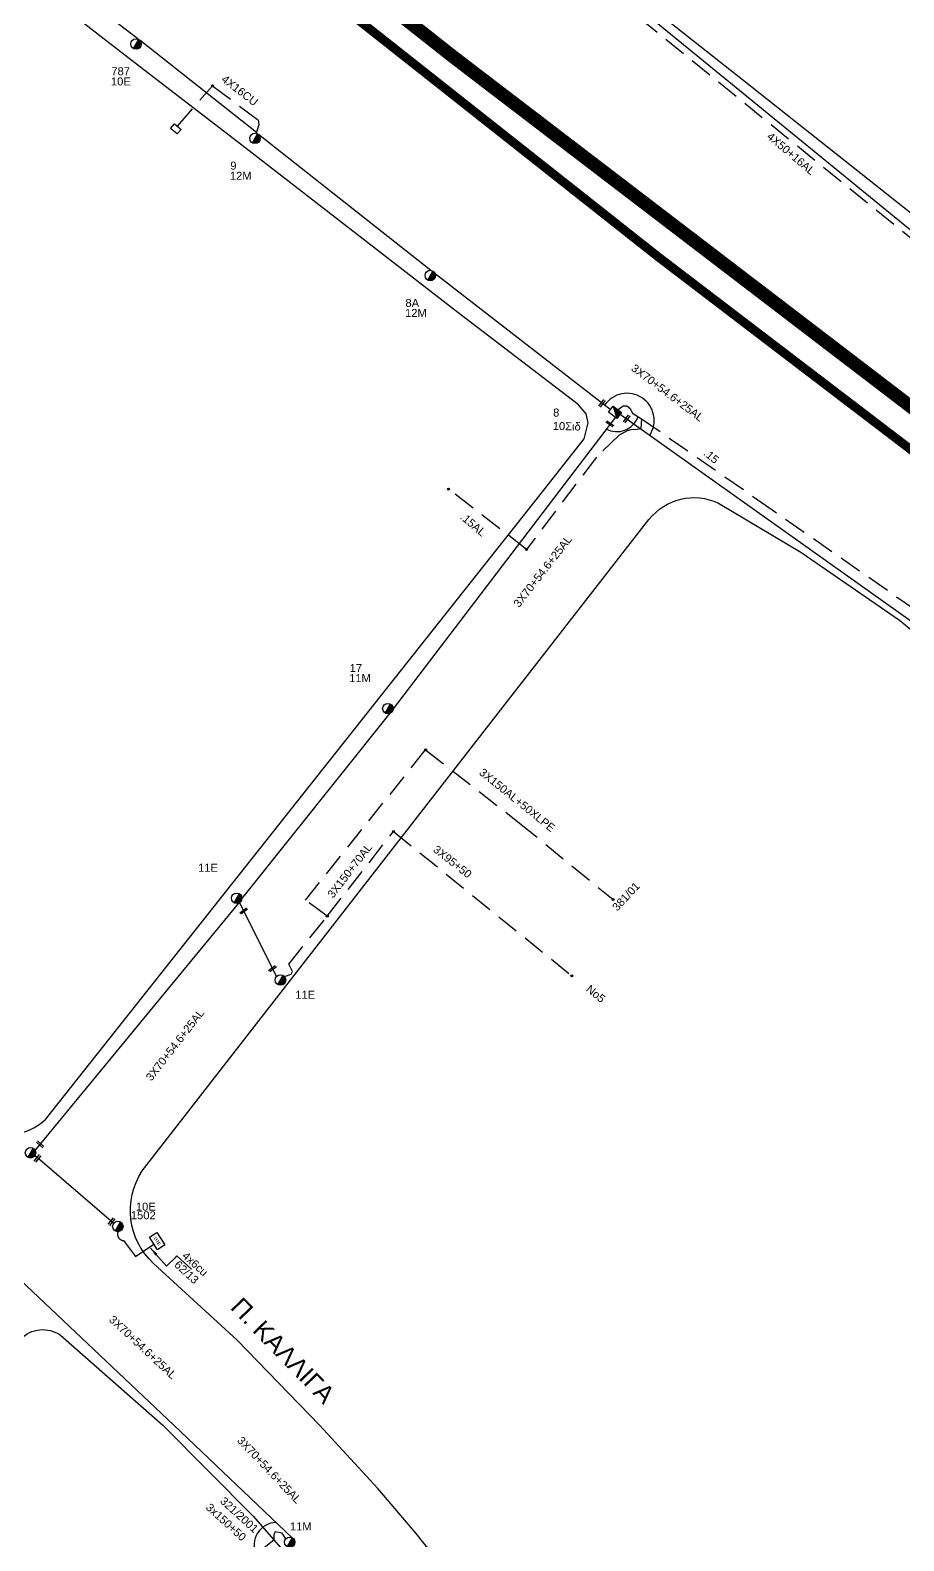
# Model space of a CAD drawing. Header units: millimetres. Extents: x 895 to 1951, y 728 to 1259.
# Drawn here: x 1551.7 to 1650, y 828.2 to 998.2 of the extents above; entities that cross this region are included whole.
import ezdxf

# ---------------------------------------------------------------- set-up
doc = ezdxf.new("R2010")
doc.units = ezdxf.units.MM
doc.linetypes.add('CENTER', pattern=[50.8, 31.75, -6.35, 6.35, -6.35])
doc.linetypes.add('DASHED', pattern=[19.05, 12.7, -6.35])
for name, color, linetype in [('Pillar OTE', 7, 'Continuous'), ('Γέφυρες Εναέριου Δικτύου', 7, 'Continuous'), ('Γυμνά εναέρια ΧΤ και ΦΟΠ (3Φ)   4x50+16AL', 7, 'Continuous'), ('Επιγραφές - Σχήματα', 7, 'Continuous'), ('Επιτοίχιο Κουτί', 7, 'Continuous'), ('Καλώδια ΧΤ   3x150+50AL', 7, 'DASHED'), ('Καλώδια ΧΤ   3x150AL+50XLPE', 7, 'DASHED'), ('Μηχανική τομή', 7, 'Continuous'), ('Στύλος ΦΜ', 7, 'Continuous'), ('Στύλος ΦΜ @ 1', 7, 'Continuous'), ('Συνδέσεις', 7, 'Continuous'), ('Συνεστραμμένα ΧΤ   3x70+54.6+25 AL', 7, 'SYN_LINE'), ('Υπόβαθρο ΔΕΗ', 7, 'Continuous'), ('Υπόγεια Καλώδια Δικτύου ΧΤ   .15', 7, 'DASHED'), ('Υπόγεια καλώδια Δικτύου ΧΤ και Παρ. ΧΤ - 3X150+70 AL', 7, 'DASHED'), ('Υπόγεια καλώδια Παροχών ΧΤ   .0225', 7, 'DASHED'), ('Υπόγεια καλώδια Παροχών ΧΤ   4x16CU', 7, 'DASHED'), ('Υπόγεια καλώδια Παροχών ΧΤ   4x50AL', 7, 'DASHED')]:
    doc.layers.add(name, color=color, linetype=linetype)
doc.styles.add('arial', font='ARIAL.TTF')
doc.styles.get("Standard").update_dxf_attribs({"font": 'ARIAL.TTF'})
doc.linetypes.add('SYN_LINE', pattern='A,0.5,-0.0001,["/\\/\\/\\/",Standard,S=0.1,R=0,X=0,Y=-0.05],-0.25', length=0.7501)
doc.dimstyles.new('ISO-25', dxfattribs={"dimtxt": 2.5, "dimasz": 2.5, "dimexe": 1.25, "dimexo": 0.625, "dimtad": 1, "dimtxsty": 'Standard', "dimcen": 2.5, "dimadec": 0, "dimazin": 0, "dimtfac": 1, "dimtmove": 0, "dimatfit": 3, "dimfxl": 1, "dimarcsym": 0})

# ---------------------------------------------------------------- blocks, each defined once
blk = doc.blocks.new('ΥΠΑΡΧΩΝ ΤΣΙΜΕΝΤΕΝΙΟΣ ΣΤΥΛΟΣ')
at = {"layer": 'Στύλος ΦΜ'}
blk.add_hatch(color=7, dxfattribs=at).paths.add_polyline_path([(-1.29, -2.28, 0.574793), (2.62, 0, 0.268822), (1.3, 2.27)])
at = {"layer": 'Στύλος ΦΜ', "color": 7}
blk.add_line((-1.29, -2.28), (1.3, 2.27), dxfattribs=at)
blk.add_circle((0, 0), 2.62, dxfattribs=at)
at = {"layer": 'Στύλος ΦΜ', "flags": 4}
for tag, p in [('ΑΡΙΘΜΟΣ', (-4.68, 8.05)), ('ΤΥΠΟΣ', (-4.91, 3.03))]:
    blk.add_attdef(tag, p, '', height=4, dxfattribs=at)
blk = doc.blocks.new('ΜΗΧΑΝΙΚΗ ΤΟΜΗ')
at = {"layer": 'Μηχανική τομή', "ltscale": 40}
for p, q in [((-1.89, 0.78), (1.89, 0.78)), ((1.89, 0), (-1.89, 0))]:
    blk.add_line(p, q, dxfattribs=at)
blk = doc.blocks.new('_ΣΥΝΔΕΣΗ')
at = {"layer": 'Συνδέσεις', "linetype": 'SYN_LINE', "ltscale": 40}
blk.add_hatch(color=256, dxfattribs=at).paths.add_polyline_path([(0.5, -0.01, 1), (-0.5, -0.01, 1)])
at = {"layer": 'Συνδέσεις'}
blk.add_circle((0, -0.01), 0.5, dxfattribs=at)
blk = doc.blocks.new('ΕΠΙΤΟΙΧΙΟ ΚΟΥΤΙ')
at = {"layer": 'Επιτοίχιο Κουτί', "ltscale": 40}
blk.add_lwpolyline([(-2.06, 1.35), (1.86, 1.35), (1.86, -1.39), (-2.06, -1.39)], close=True, dxfattribs=at)
blk = doc.blocks.new('PILLAR ΟΤΕ')
at = {"layer": 'Pillar OTE', "ltscale": 40}
blk.add_lwpolyline([(-3.31, 2.02), (3.39, 2.02), (3.39, -1.99), (-3.31, -1.99)], close=True, dxfattribs=at)
at = {"layer": 'Pillar OTE', "insert": (-1.81, 0.71), "char_height": 1.3575, "width": 109.961, "attachment_point": 1}
blk.add_mtext('{\\fArial|b1|i0|c161|p34;OTE}', dxfattribs=at)

msp = doc.modelspace()

# ---------------------------------------------------------------- hatches: boundary and pattern name
at = {"layer": 'Επιγραφές - Σχήματα'}
msp.add_hatch(color=256, dxfattribs=at).paths.add_polyline_path([(1618.22, 955.16), (1617.3, 955.87), (1617.71, 954.48)])

# ---------------------------------------------------------------- linework, layer by layer
at = {"layer": 'Γέφυρες Εναέριου Δικτύου'}
for centre, radius, start, end in [((1618.86, 954.27), 3.05, 326.9178, 146.2266), ((1617.71, 955.55), 2.54, 241.4207, 340.2255), ((1579.4, 827.76), 2.54, 90.7912, 204.4025)]:
    msp.add_arc(centre, radius, start, end, dxfattribs=at)
at = {"layer": 'Γυμνά εναέρια ΧΤ και ΦΟΠ (3Φ)   4x50+16AL', "color": 133}
msp.add_lwpolyline([(1618.85, 1001.76), (1663.62, 965.22)], dxfattribs=at)
at = {"layer": 'Επιγραφές - Σχήματα'}
msp.add_lwpolyline([(1617.3, 955.87), (1618.22, 955.16), (1617.71, 954.48), (1616.78, 955.18)], close=True, dxfattribs=at)
msp.add_lwpolyline([(1617.3, 955.87), (1617.71, 954.48)], dxfattribs=at)
at = {"layer": 'Επιγραφές - Σχήματα', "color": 27, "linetype": 'DASHED', "ltscale": 0.2}
msp.add_lwpolyline([(1592.56, 908.03), (1612.64, 891.79)], dxfattribs=at)
at = {"layer": 'Επιγραφές - Σχήματα', "ltscale": 40}
msp.add_lwpolyline([(1567, 859.13), (1568.05, 860.14), (1568.17, 860.28), (1569.83, 858.79)], dxfattribs=at)
at = {"layer": 'Καλώδια ΧΤ   3x150+50AL', "color": 3, "ltscale": 0.2}
msp.add_lwpolyline([(1721.3, 924.38), (1718.98, 921.77), (1718.06, 922.59), (1716.93, 921.59), (1708.98, 927.3), (1709.68, 928.41), (1694.46, 939.88), (1663.68, 964.32), (1618.39, 1001.02, -0.503757), (1617.51, 1002.87), (1617.84, 1003.25), (1610.7, 1008.86), (1630.79, 1033.42), (1623.41, 1039, -0.714118), (1621.87, 1040.17), (1611.69, 1048.55, -0.714118), (1610.15, 1049.72), (1605.69, 1053.35), (1600.97, 1048.18)], format="xyb", dxfattribs=at)
at = {"layer": 'Καλώδια ΧΤ   3x150AL+50XLPE', "color": 7, "ltscale": 0.2}
msp.add_lwpolyline([(1585.11, 898.52), (1582.64, 900.31), (1596.18, 917.21), (1606.75, 908.98), (1617.28, 900.37)], dxfattribs=at)
at = {"layer": 'Συνεστραμμένα ΧΤ   3x70+54.6+25 AL', "color": 173, "ltscale": 20}
for points in [[(1563.77, 997.17), (1538.68, 1016.34)], [(1577.13, 986.65), (1564.03, 996.99)], [(1596.77, 971.14), (1577.37, 986.43)], [(1616.94, 955.49), (1597.24, 970.77)], [(1666.64, 920.42), (1617.98, 955.02)]]:
    msp.add_lwpolyline(points, dxfattribs=at)
at = {"layer": 'Συνεστραμμένα ΧΤ   3x70+54.6+25 AL', "color": 27, "ltscale": 20}
for points in [[(1617.55, 954.64), (1592.51, 921.83)], [(1575.5, 900.46), (1592.17, 921.32)], [(1552.23, 872.16), (1575.15, 899.98)], [(1575.24, 900.02), (1579.4, 891.72)], [(1552.21, 871.6), (1561.09, 863.98)]]:
    msp.add_lwpolyline(points, dxfattribs=at)
at = {"layer": 'Συνεστραμμένα ΧΤ   3x70+54.6+25 AL', "color": 85, "ltscale": 20}
msp.add_lwpolyline([(1544.27, 863.5), (1567.84, 841.25), (1581.17, 828.59)], dxfattribs=at)
at = {"layer": 'Υπόβαθρο ΔΕΗ', "color": 1, "linetype": 'CENTER', "ltscale": 1.5, "const_width": 1}
msp.add_lwpolyline([(1252.66, 1257.63), (1373.14, 1165.64), (1499.09, 1069.96), (1622.39, 972.64), (1799.71, 837.45)], dxfattribs=at)
at = {"layer": 'Υπόβαθρο ΔΕΗ', "linetype": 'DASHED', "ltscale": 3, "const_width": 1.5}
msp.add_lwpolyline([(1265.05, 1252.52), (1327.5, 1205), (1384.24, 1161.87), (1433.47, 1124.69), (1486.64, 1083.81), (1544.29, 1038.58), (1599.25, 995.19), (1892.56, 771.14)], dxfattribs=at)
at = {"layer": 'Υπόβαθρο ΔΕΗ'}
msp.add_lwpolyline([(1774.71, 879.41), (1691.43, 945.34), (1691.43, 945.34), (1678.33, 955.67), (1659.65, 970.55), (1631.86, 992.56), (1620.31, 1001.71), (1630.12, 1014.35), (1642.08, 1029.54), (1652.28, 1042.82), (1661.02, 1053.97), (1671.94, 1068.02), (1681.51, 1080.25), (1684.65, 1084.45), (1704.19, 1073.25), (1717.25, 1065.93), (1742.37, 1051.73), (1760.72, 1041.43)], dxfattribs=at)
for points in [[(1545.51, 874.79, 0.330888), (1553.4, 875.65), (1608.64, 945.34), (1614.04, 952.18), (1614.48, 954), (1614.25, 955.02), (1614.25, 955.02), (1613.35, 956.07), (1599.3, 966.79), (1575.49, 985.22), (1563.01, 994.84), (1546.95, 1007.29)], [(1602.75, 819.42), (1595.1, 829.05), (1590.81, 834.13), (1584.23, 841.25), (1574.96, 850.8), (1565.56, 859.43, -0.368187), (1564.28, 869.85, -0.538281), (1564.28, 869.85), (1621.32, 943.11, -0.353051), (1629.14, 944.95), (1638.4, 939.43), (1649.52, 931.81), (1660.43, 922.84), (1669.41, 914.73), (1679.72, 904.46), (1693.82, 888.56), (1707.64, 871.43), (1719.43, 854.88), (1725.48, 845.01), (1727.41, 841.25)], [(1543.17, 741.02), (1540.39, 749.05), (1536.86, 757.09), (1533.78, 762.57), (1527.33, 771.11), (1521.71, 777.63), (1515.3, 784.13), (1508.42, 789.55, -0.520722), (1507.61, 795.43), (1518.47, 809.38), (1529.9, 824.19), (1543.13, 841.25), (1550.57, 850.94, -0.365054), (1555.07, 851.38), (1566.6, 841.25), (1576.81, 830.96), (1585.04, 821.49), (1591.86, 812.3), (1603.72, 795.74), (1617.52, 773.45, -0.441492), (1616.29, 766.18), (1597.71, 757.26), (1579.84, 748.56), (1560.73, 739.06)]]:
    msp.add_lwpolyline(points, format="xyb", dxfattribs=at)
at = {"layer": 'Υπόγεια Καλώδια Δικτύου ΧΤ   .15', "color": 27, "ltscale": 0.2}
for points in [[(1617.86, 955.49), (1618.43, 955.91), (1618.84, 955.91), (1619.15, 955.66), (1619.48, 955.07), (1620.48, 954.46), (1633.58, 945.34), (1669.1, 920.55), (1671.71, 918.54), (1672.68, 917.3), (1694.37, 893.15), (1719.87, 924.04), (1719.87, 924.04), (1720.28, 923.77), (1720.79, 924.4)], [(1620.48, 954.46), (1620.44, 953.87), (1620.39, 953.32), (1620.02, 953.24), (1619.27, 953.21), (1618.88, 953.08), (1617.97, 952.59), (1615.4, 950.13), (1607.54, 939.75), (1598.75, 946.55)]]:
    msp.add_lwpolyline(points, dxfattribs=at)
at = {"layer": 'Υπόγεια καλώδια Δικτύου ΧΤ και Παρ. ΧΤ - 3X150+70 AL', "color": 27, "ltscale": 0.2}
msp.add_lwpolyline([(1580.3, 891.7), (1581.06, 891.99), (1581.18, 892.28), (1580.78, 893.09), (1585.11, 898.52), (1592.56, 908.03)], dxfattribs=at)
at = {"layer": 'Υπόγεια καλώδια Παροχών ΧΤ   .0225', "color": 85, "ltscale": 0.2}
msp.add_lwpolyline([(1580.43, 828.47), (1580.02, 829.1), (1579.26, 829.27), (1579.08, 828.97), (1579.11, 828.31), (1570.38, 821.43)], dxfattribs=at)
at = {"layer": 'Υπόγεια καλώδια Παροχών ΧΤ   4x16CU', "color": 173, "ltscale": 0.2}
msp.add_lwpolyline([(1568.29, 987.39), (1572.18, 991.91), (1577.32, 988.06), (1577.41, 987.52), (1577.11, 986.57)], dxfattribs=at)
at = {"layer": 'Υπόγεια καλώδια Παροχών ΧΤ   4x50AL', "color": 27, "ltscale": 0.2}
for points in [[(1562.18, 862.01), (1563.53, 860.22)], [(1563.53, 860.22), (1565.57, 861.6)]]:
    msp.add_lwpolyline(points, dxfattribs=at)
msp.add_arc((1562.21, 862.72), 0.71, 156.2137, 267.3926, dxfattribs=at)

# ---------------------------------------------------------------- block references
at = {"layer": 'Pillar OTE', "xscale": 0.25, "yscale": 0.25, "zscale": 0.25, "rotation": 303.6007570585039}
msp.add_blockref('PILLAR ΟΤΕ', (1565.95, 861.97), dxfattribs=at)
at = {"layer": 'Επιτοίχιο Κουτί', "xscale": 0.2499999999997923, "yscale": 0.2499999999997923, "zscale": 0.2499999999997923, "rotation": 319.4865301588529}
msp.add_blockref('ΕΠΙΤΟΙΧΙΟ ΚΟΥΤΙ', (1568.09, 987.05), dxfattribs=at)
at = {"layer": 'Μηχανική τομή'}
for p, xscale, yscale, zscale, rotation in [((1615.96, 956.25), 0.2499999999999794, 0.2499999999999794, 0.2499999999999794, 233.8749450287808), ((1616.98, 953.96), 0.2499999999999624, 0.2499999999999624, 0.2499999999999624, 145.2495143313506), ((1618.73, 954.5), 0.2499999999999794, 0.2499999999999794, 0.2499999999999794, 233.8749450287808), ((1575.75, 899.01), 0.2499999999998756, 0.2499999999998756, 0.2499999999998756, 37.04173855720342), ((1579, 892.52), 0.2499999999998756, 0.2499999999998756, 0.2499999999998756, 37.04173855720342), ((1552.57, 871.19), 0.2499999999999578, 0.2499999999999578, 0.2499999999999578, 50.8544721453577), ((1552.73, 872.77), 0.2499999999999291, 0.2499999999999291, 0.2499999999999291, 319.1265818057121), ((1560.89, 864.09), 0.2499999999999578, 0.2499999999999578, 0.2499999999999578, 50.8544721453577)]:
    msp.add_blockref('ΜΗΧΑΝΙΚΗ ΤΟΜΗ', p, dxfattribs=dict(at, xscale=xscale, yscale=yscale, zscale=zscale, rotation=rotation))
at = {"layer": 'Στύλος ΦΜ @ 1', "ltscale": 40}
ref = msp.add_blockref('ΥΠΑΡΧΩΝ ΤΣΙΜΕΝΤΕΝΙΟΣ ΣΤΥΛΟΣ', (1563.58, 996.61), dxfattribs=dict(at, xscale=0.2249999999999091, yscale=0.2249999999999091, zscale=0.2249999999999091))
ref.add_attrib('ΤΥΠΟΣ', '10E', (1560.75, 991.95), dxfattribs={"layer": 'Στύλος ΦΜ', "height": 0.9, "flags": 4})
ref.add_attrib('ΑΡΙΘΜΟΣ', '787', (1560.8, 993.09), dxfattribs={"layer": 'Στύλος ΦΜ', "height": 0.9, "flags": 4})
ref = msp.add_blockref('ΥΠΑΡΧΩΝ ΤΣΙΜΕΝΤΕΝΙΟΣ ΣΤΥΛΟΣ', (1576.97, 985.99), dxfattribs=dict(at, xscale=0.2249999999999091, yscale=0.2249999999999091, zscale=0.2249999999999091))
ref.add_attrib('ΤΥΠΟΣ', '12M', (1574.14, 981.33), dxfattribs={"layer": 'Στύλος ΦΜ', "height": 0.9, "flags": 4})
ref.add_attrib('ΑΡΙΘΜΟΣ', '9', (1574.19, 982.47), dxfattribs={"layer": 'Στύλος ΦΜ', "height": 0.9, "flags": 4})
ref = msp.add_blockref('ΥΠΑΡΧΩΝ ΤΣΙΜΕΝΤΕΝΙΟΣ ΣΤΥΛΟΣ', (1596.7, 970.56), dxfattribs=dict(at, xscale=0.2249999999999091, yscale=0.2249999999999091, zscale=0.2249999999999091))
ref.add_attrib('ΤΥΠΟΣ', '12M', (1593.86, 965.9), dxfattribs={"layer": 'Στύλος ΦΜ', "height": 0.9, "flags": 4})
ref.add_attrib('ΑΡΙΘΜΟΣ', '8A', (1593.91, 967.03), dxfattribs={"layer": 'Στύλος ΦΜ', "height": 0.9, "flags": 4})
ref = msp.add_blockref('ΥΠΑΡΧΩΝ ΤΣΙΜΕΝΤΕΝΙΟΣ ΣΤΥΛΟΣ', (1591.93, 921.85), dxfattribs=dict(at, xscale=0.2249999999999091, yscale=0.2249999999999091, zscale=0.2249999999999091))
ref.add_attrib('ΤΥΠΟΣ', '11M', (1587.57, 924.83), dxfattribs={"layer": 'Στύλος ΦΜ', "height": 0.9, "flags": 4})
ref.add_attrib('ΑΡΙΘΜΟΣ', '17', (1587.63, 925.97), dxfattribs={"layer": 'Στύλος ΦΜ', "height": 0.9, "flags": 4})
ref = msp.add_blockref('ΥΠΑΡΧΩΝ ΤΣΙΜΕΝΤΕΝΙΟΣ ΣΤΥΛΟΣ', (1574.91, 900.52), dxfattribs=dict(at, xscale=0.2249999999999091, yscale=0.2249999999999091, zscale=0.2249999999999091))
ref.add_attrib('ΤΥΠΟΣ', '11E', (1570.56, 903.5), dxfattribs={"layer": 'Στύλος ΦΜ', "height": 0.9, "flags": 4})
ref = msp.add_blockref('ΥΠΑΡΧΩΝ ΤΣΙΜΕΝΤΕΝΙΟΣ ΣΤΥΛΟΣ', (1579.84, 891.32), dxfattribs=dict(at, xscale=0.2249999999999091, yscale=0.2249999999999091, zscale=0.2249999999999091))
ref.add_attrib('ΤΥΠΟΣ', '11E', (1581.51, 889.21), dxfattribs={"layer": 'Στύλος ΦΜ', "height": 0.9, "flags": 4})
ref = msp.add_blockref('ΥΠΑΡΧΩΝ ΤΣΙΜΕΝΤΕΝΙΟΣ ΣΤΥΛΟΣ', (1551.7, 871.89), dxfattribs=dict(at, xscale=0.2249999999999091, yscale=0.2249999999999091, zscale=0.2249999999999091))
ref.add_attrib('ΤΥΠΟΣ', '10ΛB', (1547.35, 874.87), dxfattribs={"layer": 'Στύλος ΦΜ', "height": 0.9, "flags": 4})
ref = msp.add_blockref('ΥΠΑΡΧΩΝ ΤΣΙΜΕΝΤΕΝΙΟΣ ΣΤΥΛΟΣ', (1561.53, 863.6), dxfattribs=dict(at, xscale=0.2249999999999091, yscale=0.2249999999999091, zscale=0.2249999999999091))
ref.add_attrib('ΤΥΠΟΣ', '10E', (1563.56, 865.38), dxfattribs={"layer": 'Στύλος ΦΜ', "height": 0.9, "flags": 4})
ref.add_attrib('ΑΡΙΘΜΟΣ', '1502', (1563, 864.41), dxfattribs={"layer": 'Στύλος ΦΜ', "height": 0.9, "flags": 4})
ref = msp.add_blockref('ΥΠΑΡΧΩΝ ΤΣΙΜΕΝΤΕΝΙΟΣ ΣΤΥΛΟΣ', (1580.88, 828.08), dxfattribs=dict(at, xscale=0.2249999999999091, yscale=0.2249999999999091, zscale=0.2249999999999091))
ref.add_attrib('ΤΥΠΟΣ', '11M', (1580.9, 829.41), dxfattribs={"layer": 'Στύλος ΦΜ', "height": 0.9, "flags": 4})
at = {"layer": 'Συνδέσεις', "xscale": 0.2249999999999091, "yscale": 0.2249999999999091, "zscale": 0.2249999999999091}
for p in [(1572.18, 991.91), (1598.75, 946.55), (1607.54, 939.75), (1596.18, 917.21), (1592.56, 908.03), (1617.28, 900.37), (1585.11, 898.52), (1612.64, 891.79)]:
    msp.add_blockref('_ΣΥΝΔΕΣΗ', p, dxfattribs=at)

# ---------------------------------------------------------------- texts
at = {"layer": 'Γυμνά εναέρια ΧΤ και ΦΟΠ (3Φ)   4x50+16AL', "color": 7, "insert": (1635.09, 986.76), "char_height": 0.9, "width": 84.1859, "attachment_point": 1, "rotation": 319.6994}
msp.add_mtext('4X50+16AL', dxfattribs=at)
at = {"layer": 'Επιγραφές - Σχήματα', "color": 7, "attachment_point": 1}
for s, insert, char_height, width, rotation in [('8\\P10Σιδ', (1610.54, 955.61), 0.9, 84.1859, 358.4809), ('3X95+50', (1597.49, 906.55), 0.9, 84.1859, 321.839), ('Π. ΚΑΛΛΙΓΑ', (1575.53, 855.8), 2, 34.2585, 314.1928)]:
    msp.add_mtext(s, dxfattribs=dict(at, insert=insert, char_height=char_height, width=width, rotation=rotation))
at = {"layer": 'Επιγραφές - Σχήματα', "ltscale": 40, "char_height": 0.9, "width": 23.5114, "attachment_point": 1, "rotation": 317.5692, "style": 'arial'}
for s, insert in [('4x6cu', (1569.3, 860.85)), ('62/13', (1568.41, 859.85)), ('{\\fArial|b0|i0|c161|p34;321/2001}', (1573.57, 833.27)), ('3x150+50', (1571.97, 832.55))]:
    msp.add_mtext(s, dxfattribs=dict(at, insert=insert))
at = {"layer": 'Καλώδια ΧΤ   3x150AL+50XLPE', "color": 7, "insert": (1606.49, 911.56), "char_height": 0.9, "width": 13.9242, "attachment_point": 5, "rotation": 321.0575}
msp.add_mtext('3X150AL+50XLPE', dxfattribs=at)
at = {"layer": 'Συνεστραμμένα ΧΤ   3x70+54.6+25 AL', "color": 7, "char_height": 0.9, "width": 84.1859, "attachment_point": 1}
for insert, rotation in [((1619.77, 960.68), 323.108), ((1605.99, 933.71), 52.1024), ((1564.6, 880.44), 52.1024), ((1561.07, 853.68), 317.0684), ((1575.55, 840.08), 313.4356)]:
    msp.add_mtext('3X70+54.6+25AL', dxfattribs=dict(at, insert=insert, rotation=rotation))
at = {"layer": 'Υπόγεια Καλώδια Δικτύου ΧΤ   .15', "color": 7, "char_height": 0.9, "width": 84.1859, "attachment_point": 1, "rotation": 319.7772}
for s, insert in [('.15', (1627.96, 951.14)), ('.15AL', (1600.56, 943.97))]:
    msp.add_mtext(s, dxfattribs=dict(at, insert=insert))
at = {"layer": 'Υπόγεια καλώδια Δικτύου ΧΤ και Παρ. ΧΤ - 3X150+70 AL', "color": 7, "char_height": 0.9, "width": 84.1859, "attachment_point": 1}
for s, insert, rotation in [('3X150+70AL', (1585.04, 901.01), 52.2664), ('381/01', (1617.09, 899.62), 46.9728), ('No5', (1614.72, 890.85), 321.0604)]:
    msp.add_mtext(s, dxfattribs=dict(at, insert=insert, rotation=rotation))
at = {"layer": 'Υπόγεια καλώδια Παροχών ΧΤ   4x16CU', "color": 7, "insert": (1573.66, 993.19), "char_height": 0.9, "width": 84.1859, "attachment_point": 1, "rotation": 322.319}
msp.add_mtext('4X16CU', dxfattribs=at)

# ---------------------------------------------------------------- leaders
at = {"layer": 'Επιγραφές - Σχήματα', "ltscale": 40}
msp.add_leader([(1565.22, 861.17), (1567, 859.13)], dimstyle='ISO-25', override={"dimasz": 1, "dimtad": 0}, dxfattribs=at)

doc.saveas('drawing.dxf')
